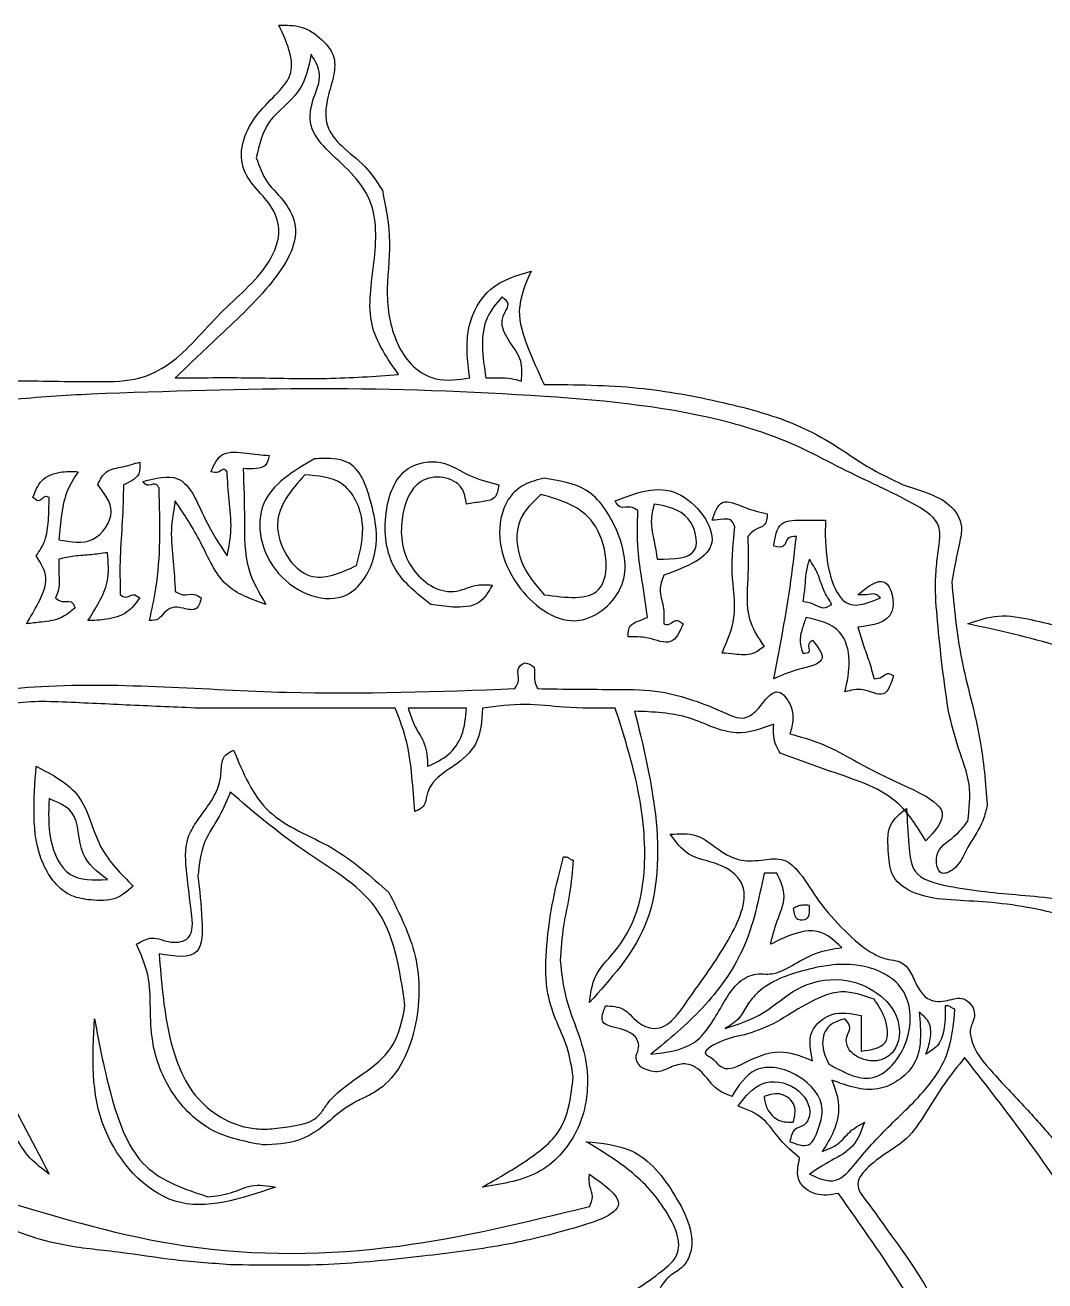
# Model space of a CAD drawing. Extents: x 2 to 213, y 30 to 257.
# Drawn here: x 88.6 to 161.8, y 167.2 to 257.3 of the extents above; entities that cross this region are included whole.
import ezdxf

# ---------------------------------------------------------------- set-up
doc = ezdxf.new("R2010")
doc.units = 0
doc.layers.add('logo_fulldesign_outline', color=7, linetype='CONTINUOUS')

msp = doc.modelspace()

# ---------------------------------------------------------------- linework, layer by layer
at = {"layer": 'logo_fulldesign_outline', "color": 7}
for p, q in [((115.1509, 208.328648), (100.749453, 208.328648)), ((120.261239, 208.328648), (116.080117, 208.328648)), ((142.560322, 196.48237), (141.631458, 196.48237)), ((148.599878, 186.261692), (148.599878, 183.706876))]:
    msp.add_line(p, q, dxfattribs=at)
for points, knots in [([(68.926639, 225.517498), (69.167263, 226.161704), (69.63013, 227.400912), (71.64868, 228.340042), (74.343898, 229.168447), (78.139071, 230.325136), (82.788925, 231.262867), (87.035706, 231.863467), (90.721606, 231.771191), (93.728771, 231.74289), (96.638973, 231.771362), (99.050071, 232.973631), (100.836409, 234.754588), (102.535109, 236.662766), (104.450002, 238.375137), (106.151256, 240.20116), (107.07913, 242.479153), (106.280119, 244.472744), (105.041981, 245.646079), (103.618494, 247.794721), (104.891888, 251.213412), (108.490809, 253.636541), (107.342199, 256.136293), (106.788867, 257.340523)], [0, 0, 0, 0, 1.980376, 3.809494, 6.318944, 10.567552, 15.639867, 20.564087, 23.383092, 26.673917, 29.635415, 31.961156, 34.534995, 37.16201, 39.630646, 42.218566, 44.683532, 46.450247, 48.259798, 49.837792, 53.857361, 57.623575, 61.124393, 61.124393, 61.124393, 61.124393]), ([(106.788867, 257.340523), (107.337133, 257.340206), (108.480297, 257.339545), (109.882736, 256.406485), (110.935195, 255.092764), (110.709755, 253.44888), (110.192615, 251.935037), (110.043494, 250.061279), (111.363672, 248.493015), (113.033401, 247.318658), (113.83107, 246.093949), (114.221895, 245.493893)], [0, 0, 0, 0, 1.61047, 3.357921, 4.884316, 6.352176, 8.021276, 9.815643, 11.613993, 13.823905, 15.946803, 15.946803, 15.946803, 15.946803]), ([(109.111556, 255.249962), (108.911763, 254.2982), (108.499382, 252.33373), (105.837969, 250.683223), (105.382239, 248.747949), (105.162914, 247.816582)], [0, 0, 0, 0, 2.812757, 5.805632, 8.582248, 8.582248, 8.582248, 8.582248]), ([(115.383239, 232.25379), (114.584255, 233.409869), (112.900863, 235.845628), (113.722371, 240.299787), (113.915969, 244.248625), (111.995417, 246.853952), (110.268655, 248.254588), (108.835621, 250.064188), (109.177307, 252.047949), (110.003555, 253.755044), (109.397134, 254.771357), (109.111556, 255.249962)], [0, 0, 0, 0, 4.048154, 8.529116, 13.028886, 15.364432, 17.861144, 19.850151, 21.807825, 23.572732, 25.143651, 25.143651, 25.143651, 25.143651]), ([(105.162914, 247.816582), (105.383478, 247.20787), (105.833475, 245.965964), (107.300737, 244.721313), (108.524593, 242.108371), (106.148747, 238.38444), (102.802265, 235.333899), (100.439666, 233.063289), (99.355839, 232.021662)], [0, 0, 0, 0, 1.906808, 3.890305, 5.669416, 10.040368, 15.323916, 19.802001, 19.802001, 19.802001, 19.802001]), ([(114.221895, 245.493893), (114.468767, 244.249727), (114.964146, 241.753151), (114.351312, 238.005659), (114.956728, 234.83465), (116.349107, 232.749054), (118.225157, 231.675795), (119.671279, 231.896286), (120.493578, 232.021662)], [0, 0, 0, 0, 3.772585, 7.57017, 11.277496, 13.123291, 14.961762, 17.385163, 17.385163, 17.385163, 17.385163]), ([(120.493578, 232.021662), (120.336226, 233.266663), (120.047848, 235.548351), (121.792729, 238.770033), (123.860788, 239.3791), (124.906828, 239.687171)], [0, 0, 0, 0, 3.710534, 6.800223, 9.96253, 9.96253, 9.96253, 9.96253]), ([(124.906828, 239.687171), (124.492581, 238.7455), (123.710262, 236.967125), (124.656759, 234.12126), (125.428611, 232.442967), (125.836045, 231.557054)], [0, 0, 0, 0, 2.973207, 5.614997, 8.568631, 8.568631, 8.568631, 8.568631]), ([(122.816267, 237.828737), (122.415651, 237.37209), (121.54536, 236.380079), (121.321405, 234.22352), (121.540153, 232.779363), (121.654923, 232.021662)], [0, 0, 0, 0, 1.785448, 3.878672, 6.18915, 6.18915, 6.18915, 6.18915]), ([(124.210092, 231.789182), (124.24594, 232.281889), (124.321429, 233.319439), (123.385809, 234.5362), (122.681832, 235.726858), (122.940227, 236.666662), (123.441786, 237.339711), (123.026919, 237.664051), (122.816267, 237.828737)], [0, 0, 0, 0, 1.428575, 3.008309, 4.497598, 5.245072, 5.908086, 6.591999, 6.591999, 6.591999, 6.591999]), ([(99.355839, 232.021662), (101.159459, 232.036366), (104.783918, 232.065915), (110.130917, 231.897543), (113.666052, 232.137319), (115.383239, 232.25379)], [0, 0, 0, 0, 5.411304, 10.874276, 16.034462, 16.034462, 16.034462, 16.034462]), ([(121.654923, 232.021662), (121.968052, 232.027848), (122.572589, 232.039789), (123.439429, 232.020418), (123.96514, 231.862679), (124.210092, 231.789182)], [0, 0, 0, 0, 0.940983, 1.816689, 2.580712, 2.580712, 2.580712, 2.580712]), ([(93.316284, 230.860318), (91.399978, 230.74541), (87.608808, 230.518079), (82.094416, 229.850979), (78.539165, 229.121584), (76.824276, 228.769757)], [0, 0, 0, 0, 5.758891, 11.393244, 16.643459, 16.643459, 16.643459, 16.643459]), ([(154.87142, 208.096626), (154.714511, 209.172132), (154.400683, 211.323224), (154.104008, 214.422431), (153.875938, 216.928273), (154.03291, 218.834983), (154.228565, 220.116606), (154.319386, 221.77104), (152.258569, 223.102317), (149.908029, 224.22196), (147.123239, 225.525579), (144.537342, 226.932959), (141.888745, 228.018994), (135.802582, 229.856247), (124.990612, 230.904043), (109.638, 231.420064), (98.780686, 231.047717), (93.316284, 230.860318)], [0, 0, 0, 0, 3.259828, 6.519903, 9.34273, 10.795022, 12.219573, 13.306686, 15.472557, 18.635023, 21.505997, 24.587623, 27.48983, 30.067973, 43.639548, 59.817453, 76.209814, 76.209814, 76.209814, 76.209814]), ([(125.836045, 231.557054), (128.097746, 231.537492), (132.419133, 231.500115), (138.562428, 230.363443), (143.313012, 229.076273), (146.691641, 227.278246), (148.997382, 225.595705), (150.751685, 224.766288), (151.619162, 224.356154)], [0, 0, 0, 0, 6.770281, 12.935845, 18.705048, 21.433785, 24.36979, 27.241734, 27.241734, 27.241734, 27.241734]), ([(101.910938, 225.285476), (102.137921, 225.787356), (102.626145, 226.866864), (104.493097, 226.594224), (105.568681, 226.495069), (106.092061, 226.446821)], [0, 0, 0, 0, 1.493896, 3.21327, 4.842895, 4.842895, 4.842895, 4.842895]), ([(106.092061, 226.446821), (106.044427, 226.188755), (105.94918, 225.672739), (105.072785, 225.464741), (104.535858, 225.498565), (104.233627, 225.517604)], [0, 0, 0, 0, 0.722329, 1.444336, 2.374102, 2.374102, 2.374102, 2.374102]), ([(109.343719, 226.214622), (109.574086, 226.226786), (110.099689, 226.254539), (110.880778, 226.220864), (112.529116, 225.825902), (113.592791, 222.819779), (114.150391, 219.399889), (111.544745, 215.205698), (105.907296, 217.354544), (104.692251, 223.467737), (107.821444, 225.315656), (109.343719, 226.214622)], [0, 0, 0, 0, 0.69122, 1.577082, 2.353014, 5.612649, 9.72264, 12.993647, 18.125703, 23.249354, 28.103121, 28.103121, 28.103121, 28.103121]), ([(89.135126, 223.427078), (89.295786, 223.875451), (89.626109, 224.797324), (91.042013, 225.341907), (91.95433, 225.303425), (92.387385, 225.285159)], [0, 0, 0, 0, 1.369853, 2.816471, 4.123611, 4.123611, 4.123611, 4.123611]), ([(93.780857, 224.356295), (93.957107, 224.708111), (94.328148, 225.448754), (95.625293, 225.619566), (96.405737, 225.860392), (96.800635, 225.982248)], [0, 0, 0, 0, 1.112645, 2.342341, 3.601862, 3.601862, 3.601862, 3.601862]), ([(96.800635, 225.982248), (96.824878, 225.678164), (96.867696, 225.141111), (96.259748, 224.621754), (95.849803, 224.446362), (95.63929, 224.356295)], [0, 0, 0, 0, 0.857542, 1.514534, 2.20803, 2.20803, 2.20803, 2.20803]), ([(103.072283, 225.285476), (103.011806, 225.358015), (102.839479, 225.56471), (102.435111, 225.150103), (102.095605, 225.237784), (101.910938, 225.285476)], [0, 0, 0, 0, 0.24928, 0.710314, 1.260157, 1.260157, 1.260157, 1.260157]), ([(104.233627, 225.517604), (104.27293, 224.289206), (104.349335, 221.901213), (104.284918, 218.449289), (105.372444, 216.593259), (105.85958, 215.761887)], [0, 0, 0, 0, 3.709541, 7.211311, 10.052522, 10.052522, 10.052522, 10.052522]), ([(117.706211, 215.761958), (116.733041, 216.527875), (114.641935, 218.173648), (114.157442, 222.140889), (115.398429, 225.720916), (118.517875, 226.259476), (120.438769, 224.892237), (121.889858, 224.529747), (122.584069, 224.35633)], [0, 0, 0, 0, 3.584199, 7.701583, 11.235624, 13.613095, 15.941914, 18.077911, 18.077911, 18.077911, 18.077911]), ([(92.387385, 225.285159), (92.10264, 224.856618), (91.496946, 223.945047), (91.16453, 222.230486), (91.052292, 221.033607), (90.99356, 220.407301)], [0, 0, 0, 0, 1.529805, 3.254119, 5.14687, 5.14687, 5.14687, 5.14687]), ([(97.03308, 224.588387), (97.934888, 224.82016), (100.112513, 225.379829), (101.368405, 221.830479), (102.529673, 220.068988), (103.072283, 219.245921)], [0, 0, 0, 0, 2.482089, 5.993576, 9.073414, 9.073414, 9.073414, 9.073414]), ([(98.194424, 224.124132), (98.111422, 224.240409), (97.896516, 224.541466), (97.330988, 224.171053), (97.116082, 224.472111), (97.03308, 224.588387)], [0, 0, 0, 0, 0.383281, 0.992371, 1.375652, 1.375652, 1.375652, 1.375652]), ([(103.072283, 219.245921), (103.200686, 219.883587), (103.469485, 221.21847), (103.191754, 223.243713), (103.111422, 224.616589), (103.072283, 225.285476)], [0, 0, 0, 0, 1.937814, 4.056594, 6.069733, 6.069733, 6.069733, 6.069733]), ([(108.646983, 225.053278), (107.687512, 223.969657), (105.687762, 221.71115), (108.555294, 216.823153), (111.202531, 218.022939), (112.363497, 218.549114)], [0, 0, 0, 0, 4.033078, 8.405834, 11.821508, 11.821508, 11.821508, 11.821508]), ([(112.363497, 218.549114), (112.634371, 219.565931), (113.178392, 221.608101), (111.683395, 224.853904), (109.606249, 224.990292), (108.646983, 225.053278)], [0, 0, 0, 0, 3.13464, 6.295595, 9.008045, 9.008045, 9.008045, 9.008045]), ([(120.26138, 222.962505), (120.196668, 223.376582), (120.048899, 224.322112), (118.567775, 225.04829), (116.357325, 224.664874), (115.332467, 221.659688), (115.821198, 218.35653), (118.288421, 216.48541), (120.010324, 216.798486), (120.960391, 217.218998), (121.698699, 217.178519), (122.119813, 217.15543)], [0, 0, 0, 0, 1.199899, 2.739933, 4.328472, 7.393491, 10.831848, 14.1488, 15.046054, 15.982121, 17.224869, 17.224869, 17.224869, 17.224869]), ([(125.835904, 224.820868), (126.905325, 224.653709), (129.211734, 224.293198), (131.303021, 221.094273), (132.206726, 217.003443), (128.109171, 213.486144), (123.40997, 216.785126), (122.181237, 220.945146), (123.289877, 223.504183), (124.383687, 224.461822), (125.333137, 224.696564), (125.835904, 224.820868)], [0, 0, 0, 0, 3.114873, 6.71781, 10.691296, 14.656457, 19.435194, 24.971915, 26.251513, 27.616441, 29.152745, 29.152745, 29.152745, 29.152745]), ([(90.296824, 223.427078), (90.202579, 223.476498), (89.939239, 223.614587), (89.623841, 223.035615), (89.298142, 223.296502), (89.135126, 223.427078)], [0, 0, 0, 0, 0.28662, 0.800879, 1.316185, 1.316185, 1.316185, 1.316185]), ([(90.99356, 220.407301), (91.842284, 220.242765), (93.519879, 219.917542), (95.28411, 222.424714), (94.267373, 223.731154), (93.780857, 224.356295)], [0, 0, 0, 0, 2.42769, 4.79859, 6.974065, 6.974065, 6.974065, 6.974065]), ([(95.63929, 224.356295), (95.615589, 223.484685), (95.568629, 221.757777), (95.3469, 219.12982), (95.386454, 217.366242), (95.40681, 216.458659)], [0, 0, 0, 0, 2.61563, 5.182312, 7.903676, 7.903676, 7.903676, 7.903676]), ([(97.497688, 214.60019), (97.6694, 215.370972), (98.08959, 217.257131), (98.295591, 220.457899), (98.229265, 222.861513), (98.194424, 224.124132)], [0, 0, 0, 0, 2.366736, 5.791577, 9.581482, 9.581482, 9.581482, 9.581482]), ([(122.584069, 224.35633), (122.535691, 223.993159), (122.438547, 223.263911), (121.264144, 223.129655), (120.605863, 223.019927), (120.26138, 222.962505)], [0, 0, 0, 0, 0.980047, 1.967936, 3.052429, 3.052429, 3.052429, 3.052429]), ([(125.603776, 223.659524), (125.006297, 223.090293), (123.667726, 221.815008), (123.93936, 218.688113), (125.20861, 217.196041), (125.835904, 216.458624)], [0, 0, 0, 0, 2.381956, 5.33645, 8.223467, 8.223467, 8.223467, 8.223467]), ([(125.835904, 216.458624), (127.414116, 216.251281), (130.918247, 215.790915), (130.081787, 222.391623), (127.039684, 223.252962), (125.603776, 223.659524)], [0, 0, 0, 0, 3.927447, 8.72018, 13.004789, 13.004789, 13.004789, 13.004789]), ([(130.946207, 223.194809), (132.454247, 223.780253), (135.41384, 224.929211), (139.34787, 219.692143), (136.050632, 218.458569), (134.430241, 217.852343)], [0, 0, 0, 0, 4.4808, 8.793763, 12.961518, 12.961518, 12.961518, 12.961518]), ([(151.619162, 224.356154), (152.208648, 224.165962), (153.359398, 223.794685), (155.033328, 223.057016), (155.977877, 221.547208), (155.610848, 219.969161), (155.345821, 218.672793), (155.170579, 217.743279), (155.103548, 217.387734)], [0, 0, 0, 0, 1.861301, 3.633486, 5.420248, 6.599434, 8.348923, 9.43264, 9.43264, 9.43264, 9.43264]), ([(89.367607, 219.245956), (89.600177, 219.598709), (90.105414, 220.36503), (90.266795, 221.848101), (90.286437, 222.880928), (90.296824, 223.427078)], [0, 0, 0, 0, 1.251429, 2.718607, 4.365084, 4.365084, 4.365084, 4.365084]), ([(99.355769, 223.194915), (99.229032, 222.505891), (98.963769, 221.063758), (99.217344, 218.883268), (99.31052, 217.407692), (99.355769, 216.691104)], [0, 0, 0, 0, 2.090209, 4.374825, 6.531809, 6.531809, 6.531809, 6.531809]), ([(105.85958, 215.761887), (104.815318, 216.13235), (102.604404, 216.916694), (101.267737, 220.299492), (99.988906, 222.236113), (99.355769, 223.194915)], [0, 0, 0, 0, 3.17788, 6.728217, 10.209512, 10.209512, 10.209512, 10.209512]), ([(132.57216, 222.498073), (132.408509, 222.612331), (132.028646, 222.877543), (131.273873, 222.579481), (131.042957, 223.013122), (130.946207, 223.194809)], [0, 0, 0, 0, 0.578658, 1.343164, 1.894458, 1.894458, 1.894458, 1.894458]), ([(133.733858, 222.962682), (133.637342, 222.550486), (133.431829, 221.672784), (133.746502, 220.349366), (133.894367, 219.449526), (133.965985, 219.013687)], [0, 0, 0, 0, 1.253551, 2.669232, 3.998986, 3.998986, 3.998986, 3.998986]), ([(133.965985, 219.013687), (135.143416, 219.01418), (137.265757, 219.015069), (136.374677, 222.496533), (134.664618, 222.798387), (133.733858, 222.962682)], [0, 0, 0, 0, 2.789482, 5.028094, 7.7018, 7.7018, 7.7018, 7.7018]), ([(137.914874, 221.801055), (138.099613, 222.364601), (138.484649, 223.539145), (140.316367, 222.62183), (141.336999, 222.386872), (141.863516, 222.265663)], [0, 0, 0, 0, 1.480753, 3.086193, 4.796908, 4.796908, 4.796908, 4.796908]), ([(133.268896, 214.832565), (133.137319, 215.732326), (132.901583, 217.344347), (132.488471, 219.889326), (132.541896, 221.554687), (132.57216, 222.498073)], [0, 0, 0, 0, 2.729626, 4.890427, 7.71389, 7.71389, 7.71389, 7.71389]), ([(139.540827, 221.336447), (139.450917, 221.550751), (139.290627, 221.932806), (138.583253, 221.864872), (138.171387, 221.825547), (137.914874, 221.801055)], [0, 0, 0, 0, 0.617857, 1.101499, 1.900063, 1.900063, 1.900063, 1.900063]), ([(141.863516, 222.265663), (141.84281, 221.959603), (141.803376, 221.376691), (140.948977, 221.186836), (140.627415, 220.819489), (140.470043, 220.639711)], [0, 0, 0, 0, 0.821569, 1.564733, 2.277034, 2.277034, 2.277034, 2.277034]), ([(142.328194, 219.942692), (142.423049, 220.586491), (142.611592, 221.866178), (144.553949, 221.798297), (145.568175, 221.800222), (146.044356, 221.801126)], [0, 0, 0, 0, 1.69714, 3.373422, 4.856963, 4.856963, 4.856963, 4.856963]), ([(146.044356, 221.801126), (146.02237, 220.831516), (145.976427, 218.805323), (147.201554, 215.107353), (149.193182, 215.905406), (149.993703, 216.226178)], [0, 0, 0, 0, 3.075671, 6.427232, 8.679753, 8.679753, 8.679753, 8.679753]), ([(138.61161, 212.277466), (138.976433, 213.115155), (139.781199, 214.96302), (139.187536, 218.087765), (139.422528, 220.24863), (139.540827, 221.336447)], [0, 0, 0, 0, 2.684796, 5.922413, 9.20459, 9.20459, 9.20459, 9.20459]), ([(140.470043, 220.639711), (140.486906, 219.638677), (140.519891, 217.680599), (140.246174, 214.845896), (141.211154, 213.380314), (141.631388, 212.742074)], [0, 0, 0, 0, 3.029371, 5.925622, 8.159883, 8.159883, 8.159883, 8.159883]), ([(142.328194, 210.419103), (142.522082, 211.419244), (142.946687, 213.609502), (143.529877, 217.012061), (143.812435, 219.428072), (143.954147, 220.639781)], [0, 0, 0, 0, 3.05638, 6.693318, 10.352629, 10.352629, 10.352629, 10.352629]), ([(143.954147, 220.639781), (143.71016, 220.638027), (143.248105, 220.634706), (143.139341, 219.78087), (142.620209, 219.884436), (142.328194, 219.942692)], [0, 0, 0, 0, 0.640423, 1.21281, 1.948752, 1.948752, 1.948752, 1.948752]), ([(88.670871, 214.368098), (88.95316, 214.848579), (89.550571, 215.865425), (90.373986, 217.645756), (89.69157, 218.730836), (89.367607, 219.245956)], [0, 0, 0, 0, 1.703889, 3.605951, 5.325004, 5.325004, 5.325004, 5.325004]), ([(90.99356, 219.013828), (90.985672, 218.679194), (90.969853, 218.008123), (91.084456, 217.050867), (90.860531, 216.479179), (90.761432, 216.226178)], [0, 0, 0, 0, 1.007298, 2.020025, 2.824014, 2.824014, 2.824014, 2.824014]), ([(94.477946, 219.478084), (94.089565, 219.422028), (93.300736, 219.308174), (92.125662, 219.258557), (91.361579, 219.093384), (90.99356, 219.013828)], [0, 0, 0, 0, 1.176909, 2.390389, 3.517947, 3.517947, 3.517947, 3.517947]), ([(93.084121, 214.600226), (93.354442, 215.027911), (93.910249, 215.907275), (94.655165, 217.525753), (94.541834, 218.774261), (94.477946, 219.478084)], [0, 0, 0, 0, 1.523252, 3.131962, 5.21068, 5.21068, 5.21068, 5.21068]), ([(144.883011, 219.013828), (144.79421, 218.705345), (144.606928, 218.054745), (144.57147, 217.029079), (144.469229, 216.336134), (144.418756, 215.994051)], [0, 0, 0, 0, 0.959489, 2.023582, 3.061057, 3.061057, 3.061057, 3.061057]), ([(146.509317, 215.761923), (146.295069, 216.099153), (145.854448, 216.792702), (145.537836, 217.982866), (145.097257, 218.676518), (144.883011, 219.013828)], [0, 0, 0, 0, 1.192595, 2.452691, 3.64549, 3.64549, 3.64549, 3.64549]), ([(134.430241, 217.852343), (134.301742, 217.504433), (134.030212, 216.769269), (134.476733, 215.610947), (134.445983, 214.789048), (134.430241, 214.368309)], [0, 0, 0, 0, 1.078072, 2.27806, 3.536615, 3.536615, 3.536615, 3.536615]), ([(148.367397, 216.458659), (149.084711, 217.038682), (150.532532, 218.209397), (151.35939, 214.519443), (149.433634, 214.272399), (148.367397, 214.135617)], [0, 0, 0, 0, 2.119873, 4.278736, 6.956812, 6.956812, 6.956812, 6.956812]), ([(155.103548, 217.387734), (155.279743, 215.545582), (155.645709, 211.719354), (157.247383, 206.506507), (157.532724, 202.939693), (157.65907, 201.360334)], [0, 0, 0, 0, 5.540511, 11.507876, 16.24992, 16.24992, 16.24992, 16.24992]), ([(95.40681, 216.458659), (95.526597, 216.371356), (95.814804, 216.161303), (96.31473, 216.594913), (96.642168, 216.346433), (96.800635, 216.226178)], [0, 0, 0, 0, 0.406081, 0.977032, 1.512492, 1.512492, 1.512492, 1.512492]), ([(99.355769, 216.691104), (99.532334, 216.589167), (99.946962, 216.349789), (100.650447, 216.604758), (101.047169, 216.338155), (101.213849, 216.226143)], [0, 0, 0, 0, 0.591076, 1.388026, 1.965465, 1.965465, 1.965465, 1.965465]), ([(122.119813, 217.15543), (121.844863, 216.669101), (121.241964, 215.6027), (119.3503, 215.51583), (118.223244, 215.684556), (117.706211, 215.761958)], [0, 0, 0, 0, 1.581098, 3.46696, 5.065349, 5.065349, 5.065349, 5.065349]), ([(149.993703, 216.226178), (149.880094, 216.334226), (149.598852, 216.601701), (148.985486, 216.410662), (148.568911, 216.44301), (148.367397, 216.458659)], [0, 0, 0, 0, 0.443676, 1.098336, 1.711757, 1.711757, 1.711757, 1.711757]), ([(92.154904, 215.529442), (91.842843, 215.25915), (91.151254, 214.660132), (89.857754, 214.517049), (89.021878, 214.412148), (88.670871, 214.368098)], [0, 0, 0, 0, 1.213153, 2.688578, 3.756667, 3.756667, 3.756667, 3.756667]), ([(90.761432, 216.226178), (90.899471, 216.115311), (91.217495, 215.859888), (91.901629, 216.105869), (92.07883, 215.702579), (92.154904, 215.529442)], [0, 0, 0, 0, 0.511043, 1.177374, 1.678634, 1.678634, 1.678634, 1.678634]), ([(96.800635, 216.226178), (96.523144, 215.852866), (95.926329, 215.049962), (94.478396, 214.654412), (93.521903, 214.617239), (93.084121, 214.600226)], [0, 0, 0, 0, 1.362094, 2.929535, 4.252429, 4.252429, 4.252429, 4.252429]), ([(101.213849, 216.226143), (101.123033, 215.895728), (100.942876, 215.240272), (99.940049, 215.495715), (99.152224, 215.648125), (98.557013, 215.192619), (98.171267, 214.638744), (97.729433, 214.613455), (97.497688, 214.60019)], [0, 0, 0, 0, 0.876863, 1.739462, 2.570035, 3.246816, 3.841422, 4.49732, 4.49732, 4.49732, 4.49732]), ([(144.418756, 215.994051), (144.66189, 215.948933), (145.159193, 215.85665), (145.839367, 215.388067), (146.296981, 215.643432), (146.509317, 215.761923)], [0, 0, 0, 0, 0.748028, 1.529999, 2.206943, 2.206943, 2.206943, 2.206943]), ([(131.875424, 213.439093), (131.875815, 213.73133), (131.876539, 214.272164), (132.627981, 214.586691), (133.051067, 214.748999), (133.268896, 214.832565)], [0, 0, 0, 0, 0.794515, 1.470379, 2.187648, 2.187648, 2.187648, 2.187648]), ([(134.430241, 214.368309), (134.535317, 214.335544), (134.843842, 214.239336), (135.258259, 214.782964), (135.635966, 214.506331), (135.824419, 214.368309)], [0, 0, 0, 0, 0.312338, 0.917087, 1.51927, 1.51927, 1.51927, 1.51927]), ([(144.650883, 214.832706), (144.554749, 214.566855), (144.349848, 214.000217), (144.135979, 213.113747), (144.329828, 212.540509), (144.418756, 212.277537)], [0, 0, 0, 0, 0.853199, 1.818523, 2.636702, 2.636702, 2.636702, 2.636702]), ([(147.438533, 209.489887), (147.604751, 210.219021), (147.929743, 211.644636), (147.265461, 214.220092), (145.578362, 214.615392), (144.650883, 214.832706)], [0, 0, 0, 0, 2.257142, 4.413202, 7.045698, 7.045698, 7.045698, 7.045698]), ([(156.265139, 214.368062), (156.990117, 214.617985), (158.494072, 215.136447), (160.809945, 214.685695), (163.940387, 213.945512), (167.845017, 212.421747), (172.546147, 210.027259), (176.078339, 209.516458), (177.867486, 209.257724)], [0, 0, 0, 0, 2.262213, 4.692926, 6.883493, 11.962984, 17.207123, 22.589968, 22.589968, 22.589968, 22.589968]), ([(135.824419, 214.368309), (135.578485, 213.80763), (135.080194, 212.671625), (133.345113, 213.46445), (132.350098, 213.447283), (131.875424, 213.439093)], [0, 0, 0, 0, 1.56238, 3.165571, 4.628057, 4.628057, 4.628057, 4.628057]), ([(148.367397, 214.135617), (148.487759, 213.718207), (148.725992, 212.892026), (149.196586, 211.679999), (149.416872, 210.843774), (149.528742, 210.419103)], [0, 0, 0, 0, 1.302746, 2.578531, 3.89497, 3.89497, 3.89497, 3.89497]), ([(174.848061, 208.32886), (172.818176, 209.016884), (168.778602, 210.386088), (162.767435, 212.96967), (158.476213, 213.892546), (156.265139, 214.368062)], [0, 0, 0, 0, 6.430774, 12.797561, 19.56508, 19.56508, 19.56508, 19.56508]), ([(141.631388, 212.742074), (141.37081, 212.544115), (140.753779, 212.07536), (139.63539, 212.18042), (138.909259, 212.249251), (138.61161, 212.277466)], [0, 0, 0, 0, 0.953708, 2.258316, 3.164573, 3.164573, 3.164573, 3.164573]), ([(145.115844, 213.206753), (145.503999, 212.699187), (146.37145, 211.564872), (143.90301, 211.13121), (142.855008, 210.65732), (142.328194, 210.419103)], [0, 0, 0, 0, 1.509902, 3.37434, 5.258897, 5.258897, 5.258897, 5.258897]), ([(144.418756, 212.277537), (144.613671, 212.275093), (145.040538, 212.26974), (144.737391, 212.920529), (145.005248, 213.123109), (145.115844, 213.206753)], [0, 0, 0, 0, 0.459313, 1.005902, 1.390299, 1.390299, 1.390299, 1.390299]), ([(123.745272, 209.722473), (123.862761, 209.911627), (124.136145, 210.351765), (123.796463, 211.174354), (124.253817, 211.46198), (124.442361, 211.580554)], [0, 0, 0, 0, 0.647913, 1.507617, 2.110612, 2.110612, 2.110612, 2.110612]), ([(124.442361, 211.580554), (124.703142, 211.51489), (125.284998, 211.36838), (125.047599, 210.426225), (125.269162, 209.944941), (125.371578, 209.722473)], [0, 0, 0, 0, 0.698865, 1.559313, 2.298921, 2.298921, 2.298921, 2.298921]), ([(74.501728, 207.631912), (79.566924, 208.611364), (90.427034, 210.711373), (106.95511, 209.086038), (118.284284, 209.515473), (123.745272, 209.722473)], [0, 0, 0, 0, 15.40014, 33.018907, 49.415094, 49.415094, 49.415094, 49.415094]), ([(150.922919, 210.651584), (150.741232, 210.056771), (150.383102, 208.88431), (148.75912, 209.840667), (147.862817, 209.602587), (147.438533, 209.489887)], [0, 0, 0, 0, 1.50764, 2.971771, 4.287829, 4.287829, 4.287829, 4.287829]), ([(149.528742, 210.419103), (149.725076, 210.439887), (150.079467, 210.477403), (150.481344, 210.914043), (150.778075, 210.737675), (150.922919, 210.651584)], [0, 0, 0, 0, 0.58499, 1.055932, 1.505037, 1.505037, 1.505037, 1.505037]), ([(125.371578, 209.722473), (126.306631, 209.704405), (128.218097, 209.667469), (131.159451, 209.67244), (133.99565, 209.645354), (136.575409, 208.919751), (138.459977, 208.177131), (140.108597, 207.359601), (141.232322, 208.191529), (141.70922, 208.997115), (142.662306, 209.757956), (143.553778, 208.708993), (143.799572, 207.596405), (143.585676, 206.819675), (143.489539, 206.470567)], [0, 0, 0, 0, 2.805095, 5.734268, 8.831936, 11.283106, 13.634858, 15.162276, 16.213051, 17.374732, 18.175018, 19.265857, 20.570968, 21.636449, 21.636449, 21.636449, 21.636449]), ([(100.749453, 208.328648), (99.108137, 208.39876), (95.8305, 208.538772), (91.161631, 208.777898), (87.08493, 208.863739), (84.187886, 206.964748), (82.191855, 205.091011), (80.536077, 203.191673), (80.205085, 201.403006), (80.09642, 200.0811), (80.082692, 199.209503), (80.076322, 198.805059)], [0, 0, 0, 0, 4.916241, 9.817524, 14.200367, 16.631435, 19.942638, 22.52841, 23.905812, 25.306251, 26.5187, 26.5187, 26.5187, 26.5187]), ([(116.544725, 200.89562), (116.485228, 201.735392), (116.367835, 203.392331), (116.065806, 205.923904), (115.461979, 207.511006), (115.1509, 208.328648)], [0, 0, 0, 0, 2.528238, 4.988427, 7.602668, 7.602668, 7.602668, 7.602668]), ([(116.080117, 208.328648), (116.222767, 207.867123), (116.500983, 206.966994), (117.404838, 205.732827), (117.449602, 204.705896), (117.473942, 204.147526)], [0, 0, 0, 0, 1.444411, 2.817084, 4.452855, 4.452855, 4.452855, 4.452855]), ([(121.422583, 208.328648), (121.368174, 207.405154), (121.268509, 205.71351), (119.392666, 204.132498), (117.851569, 203.220678), (117.381196, 202.06974), (117.310145, 201.232852), (116.803292, 201.009541), (116.544725, 200.89562)], [0, 0, 0, 0, 2.642809, 4.841061, 7.01869, 7.783702, 8.536498, 9.320468, 9.320468, 9.320468, 9.320468]), ([(117.473942, 204.147526), (117.997885, 204.385537), (119.035178, 204.856746), (120.103945, 206.422158), (120.205729, 207.655833), (120.261239, 208.328648)], [0, 0, 0, 0, 1.702458, 3.370491, 5.37149, 5.37149, 5.37149, 5.37149]), ([(130.946525, 208.328648), (129.722926, 208.314744), (127.564462, 208.290218), (124.392849, 208.714455), (122.442222, 208.461089), (121.422583, 208.328648)], [0, 0, 0, 0, 3.668926, 6.472091, 9.542174, 9.542174, 9.542174, 9.542174]), ([(129.088092, 187.190909), (129.177356, 187.861268), (129.361343, 189.242964), (130.958053, 190.796026), (132.73351, 193.519667), (133.306561, 198.022872), (132.550646, 203.275472), (131.472687, 206.671175), (130.946525, 208.328648)], [0, 0, 0, 0, 1.971326, 4.06316, 6.439375, 11.667841, 17.128558, 22.335572, 22.335572, 22.335572, 22.335572]), ([(132.339997, 208.09652), (132.939459, 205.667746), (134.18197, 200.633599), (134.029023, 192.65672), (130.626849, 188.89313), (129.088092, 187.190909)], [0, 0, 0, 0, 7.562442, 15.674756, 22.373674, 22.373674, 22.373674, 22.373674]), ([(142.328194, 207.167304), (141.42318, 206.838434), (139.365341, 206.090643), (136.171718, 207.963983), (133.665955, 208.050656), (132.339997, 208.09652)], [0, 0, 0, 0, 2.76636, 6.2902, 10.25057, 10.25057, 10.25057, 10.25057]), ([(156.264892, 200.198637), (156.36884, 201.094193), (156.577594, 202.89271), (155.520524, 205.445383), (155.089982, 207.203916), (154.87142, 208.096626)], [0, 0, 0, 0, 2.659212, 5.340413, 8.104876, 8.104876, 8.104876, 8.104876]), ([(142.792803, 205.076742), (142.68573, 205.257969), (142.459911, 205.640181), (142.274094, 206.359862), (142.308966, 206.880327), (142.328194, 207.167304)], [0, 0, 0, 0, 0.629826, 1.328323, 2.186829, 2.186829, 2.186829, 2.186829]), ([(143.489539, 206.470567), (144.236873, 206.266127), (145.747897, 205.852772), (147.922736, 204.690182), (150.255507, 203.370977), (152.436821, 202.496499), (155.164986, 200.889825), (153.894447, 199.51006), (153.245256, 198.805059)], [0, 0, 0, 0, 2.314349, 4.67935, 7.406207, 10.166803, 12.398856, 14.730927, 14.730927, 14.730927, 14.730927]), ([(96.568542, 191.372172), (96.932924, 191.583826), (97.737372, 192.051093), (98.94571, 191.368712), (100.729484, 191.701822), (100.468512, 194.117276), (100.182953, 196.27099), (99.963654, 198.647217), (100.868328, 200.19344), (101.691796, 201.257074), (102.433405, 202.455525), (102.687185, 203.657978), (102.6587, 204.842054), (103.260675, 205.162114), (103.536962, 205.309011)], [0, 0, 0, 0, 1.182081, 2.609684, 3.870721, 5.673745, 8.47739, 11.107692, 12.324583, 13.747352, 15.177884, 16.462196, 17.490158, 18.362197, 18.362197, 18.362197, 18.362197]), ([(103.536962, 205.309011), (104.221113, 203.668351), (105.603001, 200.354454), (110.817281, 198.567405), (113.395943, 196.248996), (114.686503, 195.088686)], [0, 0, 0, 0, 5.092287, 10.285685, 15.488995, 15.488995, 15.488995, 15.488995]), ([(153.245256, 198.805059), (152.624146, 199.815539), (151.18072, 202.163841), (147.005742, 203.56057), (144.187208, 204.574917), (142.792803, 205.076742)], [0, 0, 0, 0, 3.465531, 8.053713, 12.546133, 12.546133, 12.546133, 12.546133]), ([(96.336026, 195.553048), (95.925998, 195.198403), (95.059123, 194.44862), (93.396615, 194.513147), (91.326065, 194.832066), (89.499795, 197.220344), (89.097968, 200.607894), (89.277848, 202.969159), (89.367607, 204.14742)], [0, 0, 0, 0, 1.571374, 3.322173, 4.723337, 7.771576, 11.32603, 14.866235, 14.866235, 14.866235, 14.866235]), ([(89.367607, 204.14742), (90.525555, 203.54505), (92.906389, 202.30653), (93.620079, 198.241043), (95.450057, 196.429899), (96.336026, 195.553048)], [0, 0, 0, 0, 3.718429, 7.645385, 11.330902, 11.330902, 11.330902, 11.330902]), ([(103.304481, 202.289234), (103.063577, 201.70959), (102.55343, 200.482118), (101.239297, 198.683305), (101.072887, 197.110831), (100.981792, 196.250031)], [0, 0, 0, 0, 1.882793, 3.987061, 6.532261, 6.532261, 6.532261, 6.532261]), ([(115.847848, 186.95857), (115.480396, 189.534493), (114.780407, 194.441574), (108.317633, 198.010451), (104.976513, 200.862135), (103.304481, 202.289234)], [0, 0, 0, 0, 7.352981, 14.007282, 20.673314, 20.673314, 20.673314, 20.673314]), ([(90.296824, 201.824731), (90.251562, 200.848377), (90.163954, 198.958577), (91.47791, 195.916403), (93.4855, 195.984161), (94.477946, 196.017656)], [0, 0, 0, 0, 2.978729, 5.765536, 8.490033, 8.490033, 8.490033, 8.490033]), ([(94.477946, 196.017656), (93.772516, 196.562838), (92.217311, 197.764758), (92.578427, 200.884053), (90.924663, 201.56588), (90.296824, 201.824731)], [0, 0, 0, 0, 2.554164, 5.630964, 7.513889, 7.513889, 7.513889, 7.513889]), ([(171.131195, 188.584593), (170.116477, 189.575573), (167.891794, 191.748215), (163.126559, 193.616983), (158.718741, 194.386704), (155.069787, 194.528428), (152.702206, 194.767421), (150.721254, 196.004056), (150.56888, 197.997563), (150.388133, 199.938126), (151.407757, 200.766941), (151.851889, 201.12796)], [0, 0, 0, 0, 4.220206, 9.252452, 15.0166, 17.62084, 20.17536, 22.213857, 23.847751, 25.953195, 27.57806, 27.57806, 27.57806, 27.57806]), ([(151.851889, 201.12796), (151.911816, 200.28244), (152.015667, 198.817203), (152.189772, 196.153796), (155.905893, 195.262347), (160.02561, 194.90846), (165.252864, 194.464183), (168.036866, 192.64477), (169.273114, 191.836851)], [0, 0, 0, 0, 2.614439, 4.530675, 7.182242, 12.38446, 17.871747, 22.254647, 22.254647, 22.254647, 22.254647]), ([(157.65907, 201.360334), (157.578466, 201.006284), (157.410636, 200.269101), (156.853508, 199.288905), (156.325601, 198.479799), (155.876886, 197.592807), (155.46823, 196.806136), (154.14605, 196.153845), (153.770283, 198.189441), (155.27573, 198.952504), (155.965236, 199.821135), (156.264892, 200.198637)], [0, 0, 0, 0, 1.083946, 2.256927, 3.348326, 3.991709, 5.218601, 6.109123, 7.392388, 9.277279, 10.726086, 10.726086, 10.726086, 10.726086]), ([(130.249436, 186.958781), (130.704151, 186.932557), (131.64022, 186.878572), (132.439221, 185.746685), (134.479993, 184.838251), (136.831891, 188.429357), (138.97248, 191.134665), (140.915707, 195.518628), (138.353515, 197.306356), (136.178164, 197.53328), (135.300871, 198.720594), (134.895167, 199.269668)], [0, 0, 0, 0, 1.294603, 2.665054, 3.937318, 7.29709, 12.643476, 16.521932, 18.600614, 20.876268, 22.833995, 22.833995, 22.833995, 22.833995]), ([(134.895167, 199.269668), (135.550273, 199.316232), (136.859481, 199.409289), (138.308562, 198.120455), (139.921084, 197.252989), (141.537955, 197.419913), (143.12529, 197.634418), (144.481298, 196.251229), (145.562672, 194.314744), (147.380457, 192.350643), (148.977747, 190.882377), (150.31807, 190.307089), (151.049494, 190.225059), (151.823318, 189.954833), (152.310082, 189.082823), (152.708613, 188.133746), (153.513545, 187.205556), (154.756587, 187.274977), (156.017367, 187.717418), (156.817329, 186.728419), (156.697194, 185.923159), (156.394179, 185.351966), (156.547772, 183.845965), (158.243819, 181.904595), (160.516568, 179.563129), (162.041801, 177.807743), (162.769197, 176.970584)], [0, 0, 0, 0, 1.885905, 3.768918, 5.567254, 7.185753, 8.591523, 10.081839, 12.520624, 15.376605, 18.027887, 18.958884, 19.680926, 20.239703, 21.339027, 22.462998, 23.424517, 24.751824, 25.908305, 27.140685, 27.677432, 28.297896, 29.03764, 32.018911, 35.657126, 38.974127, 38.974127, 38.974127, 38.974127]), ([(80.076322, 198.805059), (80.476376, 195.698004), (81.255731, 189.645069), (86.428146, 182.353839), (89.032473, 177.322365), (90.296647, 174.880023)], [0, 0, 0, 0, 9.246389, 18.013129, 26.282842, 26.282842, 26.282842, 26.282842]), ([(127.926888, 181.848478), (127.813795, 182.562667), (127.584875, 184.008303), (126.600957, 185.977383), (125.878365, 188.427046), (125.979972, 191.36808), (126.42883, 194.549263), (126.968696, 196.634997), (127.229799, 197.64375)], [0, 0, 0, 0, 2.155503, 4.363095, 6.558394, 9.745224, 13.078884, 16.201354, 16.201354, 16.201354, 16.201354]), ([(127.926888, 197.411269), (127.862075, 196.613127), (127.733158, 195.025573), (127.15443, 192.664066), (127.050786, 191.041991), (126.997672, 190.210722)], [0, 0, 0, 0, 2.399061, 4.77188, 7.266103, 7.266103, 7.266103, 7.266103]), ([(127.229799, 197.64375), (127.32883, 197.648392), (127.506166, 197.656704), (127.694096, 197.468657), (127.847159, 197.430924), (127.926888, 197.411269)], [0, 0, 0, 0, 0.282804, 0.506423, 0.749546, 0.749546, 0.749546, 0.749546]), ([(141.631458, 196.48237), (141.250783, 194.595837), (140.532484, 191.036127), (137.365538, 186.671676), (134.782845, 184.534726), (133.501342, 183.474395)], [0, 0, 0, 0, 5.71159, 10.777232, 15.766236, 15.766236, 15.766236, 15.766236]), ([(142.095714, 191.372031), (142.23516, 191.931142), (142.519389, 193.070756), (143.333358, 194.781809), (142.815498, 195.921021), (142.560322, 196.48237)], [0, 0, 0, 0, 1.746099, 3.559009, 5.320112, 5.320112, 5.320112, 5.320112]), ([(100.981792, 196.250031), (101.095764, 195.254738), (101.28907, 193.566623), (101.338928, 190.184445), (99.312457, 190.500643), (98.194495, 190.675084)], [0, 0, 0, 0, 3.193094, 5.415807, 8.150959, 8.150959, 8.150959, 8.150959]), ([(114.686503, 195.088686), (115.445018, 193.596758), (116.996674, 190.544796), (116.911033, 185.441838), (115.31048, 181.811598), (113.360399, 180.553105), (112.372143, 180.125758), (111.174951, 179.406274), (109.970477, 178.229503), (108.061296, 177.059892), (106.508092, 177.002987), (105.627523, 176.970725)], [0, 0, 0, 0, 4.950147, 10.126262, 14.907784, 15.92764, 17.020493, 18.139251, 20.089663, 22.072223, 24.667665, 24.667665, 24.667665, 24.667665]), ([(144.883011, 194.159329), (144.722986, 194.17339), (144.433465, 194.19883), (144.028414, 194.11596), (143.81953, 193.987422), (143.721667, 193.927201)], [0, 0, 0, 0, 0.480654, 0.869608, 1.212467, 1.212467, 1.212467, 1.212467]), ([(143.721667, 193.927201), (143.775701, 193.612038), (143.871721, 193.051989), (144.966866, 193.150997), (144.914343, 193.782567), (144.883011, 194.159329)], [0, 0, 0, 0, 0.823604, 1.463557, 2.409793, 2.409793, 2.409793, 2.409793]), ([(147.206053, 191.139904), (146.685899, 191.627295), (145.663888, 192.584933), (143.644905, 192.144677), (142.584521, 191.61582), (142.095714, 191.372031)], [0, 0, 0, 0, 2.013587, 3.956346, 5.617775, 5.617775, 5.617775, 5.617775]), ([(105.627523, 176.970725), (104.363822, 177.213702), (101.811836, 177.704383), (98.910403, 180.579879), (97.640331, 183.861895), (97.561896, 186.786897), (97.530964, 189.194734), (96.887733, 190.650017), (96.568542, 191.372172)], [0, 0, 0, 0, 3.787784, 7.64926, 11.638775, 14.040851, 16.419898, 18.763342, 18.763342, 18.763342, 18.763342]), ([(133.501342, 183.474395), (134.611306, 183.609404), (136.825475, 183.87872), (138.46856, 186.727382), (139.675386, 188.827736), (141.097153, 189.275018), (141.727113, 189.221761), (142.702866, 189.281656), (143.864338, 189.989204), (145.397679, 190.840479), (146.590203, 191.037933), (147.206053, 191.139904)], [0, 0, 0, 0, 3.161446, 6.306484, 9.322035, 9.962827, 10.647001, 11.207895, 12.86538, 14.602272, 16.457153, 16.457153, 16.457153, 16.457153]), ([(98.194495, 190.675084), (98.344543, 188.752123), (98.625388, 185.152914), (100.392391, 180.022741), (104.021821, 178.039839), (106.560032, 178.126327), (107.949268, 178.350486), (109.189386, 178.613157), (109.86827, 179.305045), (110.244663, 179.912601), (111.24345, 181.052984), (113.083759, 182.136101), (115.310993, 184.122367), (115.664751, 185.991268), (115.847848, 186.95857)], [0, 0, 0, 0, 5.809614, 10.873865, 15.565088, 16.859266, 18.442902, 19.83827, 20.496203, 21.284639, 21.985681, 25.012203, 27.688488, 30.559805, 30.559805, 30.559805, 30.559805]), ([(126.997672, 190.210722), (127.093036, 189.290886), (127.277553, 187.511143), (128.280158, 185.135875), (129.172889, 182.063035), (128.76354, 178.197009), (125.737665, 174.611876), (122.895601, 174.176481), (121.422724, 173.950842)], [0, 0, 0, 0, 2.757277, 5.334914, 7.683013, 12.329804, 16.365474, 20.706762, 20.706762, 20.706762, 20.706762]), ([(146.277189, 182.777659), (147.329348, 182.196183), (149.570866, 180.957408), (152.454876, 184.41442), (152.08665, 188.590437), (148.266196, 190.231458), (144.657565, 189.654327), (141.726703, 188.617481), (140.405713, 187.061435), (139.903262, 185.977384), (139.213128, 185.557517), (138.843808, 185.332829)], [0, 0, 0, 0, 3.221263, 6.862573, 10.808797, 14.032374, 17.943669, 21.771408, 22.89945, 23.997935, 25.262501, 25.262501, 25.262501, 25.262501]), ([(138.843808, 185.332829), (139.799511, 185.647599), (141.686888, 186.269227), (143.934473, 188.44596), (147.043022, 189.130973), (149.779977, 188.103147), (151.510695, 186.14745), (151.357141, 183.822807), (149.903399, 182.889407), (148.616747, 183.070119), (147.62868, 183.727395), (147.450941, 184.699573), (147.96185, 185.386582), (147.61996, 185.806651), (147.438533, 186.029565)], [0, 0, 0, 0, 2.980342, 5.885754, 9.182039, 11.881155, 14.329956, 16.572913, 17.799461, 19.058176, 20.295043, 21.080305, 21.755275, 22.518426, 22.518426, 22.518426, 22.518426]), ([(149.528742, 187.423037), (148.742766, 187.70368), (147.067899, 188.301714), (144.66086, 187.10584), (143.229808, 186.214453), (142.560322, 185.797437)], [0, 0, 0, 0, 2.409688, 5.134901, 7.530614, 7.530614, 7.530614, 7.530614]), ([(132.804606, 182.545179), (132.614376, 182.783579), (132.292032, 183.18755), (132.663906, 183.809033), (132.598929, 184.772174), (131.456923, 185.370928), (129.711978, 185.567106), (130.081547, 186.524055), (130.249436, 186.958781)], [0, 0, 0, 0, 0.813803, 1.378994, 1.971067, 3.508045, 4.889502, 6.039501, 6.039501, 6.039501, 6.039501]), ([(144.883011, 174.880023), (145.543158, 174.58408), (146.838564, 174.003352), (148.268148, 175.747825), (149.889669, 177.685793), (152.422513, 179.965505), (154.996592, 183.018347), (155.230482, 185.574922), (155.335817, 186.726301)], [0, 0, 0, 0, 1.93629, 3.799577, 5.855907, 9.81414, 13.960104, 17.357192, 17.357192, 17.357192, 17.357192]), ([(148.599878, 183.706876), (149.312737, 183.794312), (150.706693, 183.96529), (150.426215, 186.130383), (149.816379, 187.008746), (149.528742, 187.423037)], [0, 0, 0, 0, 1.828367, 3.575265, 5.134774, 5.134774, 5.134774, 5.134774]), ([(154.639433, 186.958781), (154.643346, 186.443247), (154.650453, 185.506786), (154.290612, 184.133202), (153.582319, 183.68682), (153.245256, 183.474395)], [0, 0, 0, 0, 1.559905, 2.833543, 3.989963, 3.989963, 3.989963, 3.989963]), ([(155.335817, 186.726301), (155.256124, 186.745991), (155.10321, 186.783772), (154.915448, 186.971582), (154.738343, 186.963369), (154.639433, 186.958781)], [0, 0, 0, 0, 0.243051, 0.466365, 0.748839, 0.748839, 0.748839, 0.748839]), ([(106.556598, 173.950877), (104.052326, 173.103128), (99.063814, 171.414412), (93.131369, 178.220061), (93.405313, 183.347361), (93.548623, 186.029635)], [0, 0, 0, 0, 7.29257, 14.526806, 22.462999, 22.462999, 22.462999, 22.462999]), ([(93.548623, 186.029635), (93.909615, 184.125916), (94.600981, 180.479943), (96.613261, 174.950968), (100.042968, 173.802009), (101.678387, 173.254141)], [0, 0, 0, 0, 5.906798, 11.312605, 16.239773, 16.239773, 16.239773, 16.239773]), ([(142.560322, 185.797437), (141.833736, 185.458587), (140.415872, 184.797353), (138.950498, 184.717909), (137.06006, 183.614111), (137.88208, 183.2458), (138.182222, 182.888325), (138.984575, 182.162275), (140.763954, 183.22502), (142.873951, 183.93459), (144.419294, 183.297121), (145.115844, 183.009787)], [0, 0, 0, 0, 2.275836, 4.441083, 5.696449, 6.023306, 6.739583, 7.186735, 9.089495, 11.741211, 13.917303, 13.917303, 13.917303, 13.917303]), ([(145.115844, 183.009787), (144.963585, 183.743688), (144.674726, 185.136008), (146.542098, 186.668398), (147.889021, 186.402188), (148.599878, 186.261692)], [0, 0, 0, 0, 2.093738, 3.97213, 6.071388, 6.071388, 6.071388, 6.071388]), ([(147.438533, 186.029565), (146.967269, 185.880522), (146.041146, 185.587626), (145.690406, 184.033085), (146.079202, 183.201255), (146.277189, 182.777659)], [0, 0, 0, 0, 1.38927, 2.730174, 4.121531, 4.121531, 4.121531, 4.121531]), ([(152.781, 186.494173), (152.890421, 185.15476), (153.090271, 182.708428), (149.714553, 180.426697), (147.602825, 181.210461), (146.509317, 181.616315)], [0, 0, 0, 0, 3.767873, 6.881725, 10.225821, 10.225821, 10.225821, 10.225821]), ([(153.245256, 183.474395), (153.372411, 183.836743), (153.620694, 184.544262), (153.643251, 185.761571), (153.064493, 186.253307), (152.781, 186.494173)], [0, 0, 0, 0, 1.163869, 2.272564, 3.337051, 3.337051, 3.337051, 3.337051]), ([(90.296647, 174.880023), (89.81013, 175.243389), (88.771575, 176.019057), (87.740218, 177.767303), (86.595733, 179.5204), (85.38478, 181.266181), (84.314699, 183.057854), (83.653395, 184.271475), (83.328228, 184.86822)], [0, 0, 0, 0, 1.804523, 3.852069, 5.997987, 8.110002, 10.217444, 12.256109, 12.256109, 12.256109, 12.256109]), ([(156.032906, 183.242267), (155.536566, 182.624228), (154.513294, 181.350057), (153.280244, 179.314334), (152.126857, 177.521933), (150.523645, 176.447835), (149.248585, 175.611657), (147.986216, 174.15284), (149.35981, 172.511115), (150.374858, 170.982023), (153.484963, 166.864819), (157.113765, 159.359129), (161.000275, 147.681505), (160.636188, 139.143282), (160.446508, 134.695106)], [0, 0, 0, 0, 2.373343, 4.89297, 7.160956, 8.669037, 10.559309, 11.993775, 13.532831, 16.008694, 17.868585, 28.823877, 41.002341, 54.24716, 54.24716, 54.24716, 54.24716]), ([(172.524914, 130.513984), (172.632837, 137.720528), (172.83376, 151.137214), (166.749692, 169.565039), (159.475521, 178.848652), (156.032906, 183.242267)], [0, 0, 0, 0, 21.52581, 40.075388, 56.742004, 56.742004, 56.742004, 56.742004]), ([(139.308417, 180.45497), (138.922463, 180.608657), (138.089026, 180.940532), (137.368355, 182.106905), (136.207066, 182.94484), (134.989539, 182.627853), (133.954505, 182.036572), (133.195919, 182.372098), (132.804606, 182.545179)], [0, 0, 0, 0, 1.211874, 2.616945, 4.047494, 5.082413, 6.214759, 7.421231, 7.421231, 7.421231, 7.421231]), ([(143.489539, 177.202712), (143.979572, 177.01997), (145.026512, 176.629547), (145.588657, 178.260986), (146.087931, 180.078554), (144.22135, 182.278393), (140.896328, 182.929016), (139.802174, 181.224268), (139.308417, 180.45497)], [0, 0, 0, 0, 1.343766, 2.870911, 4.108894, 7.07161, 10.149557, 12.680809, 12.680809, 12.680809, 12.680809]), ([(121.422724, 173.950842), (122.426623, 174.529909), (124.396638, 175.666252), (127.475749, 177.945618), (127.76921, 180.484382), (127.926888, 181.848478)], [0, 0, 0, 0, 3.516703, 6.901059, 10.831178, 10.831178, 10.831178, 10.831178]), ([(139.773025, 179.757881), (140.283062, 180.425026), (141.31381, 181.773278), (144.012167, 181.39716), (145.208129, 179.524358), (144.57929, 178.327555), (143.688393, 178.160214), (143.56367, 177.559662), (143.489539, 177.202712)], [0, 0, 0, 0, 2.362508, 4.774462, 6.964517, 7.737172, 8.406653, 9.387643, 9.387643, 9.387643, 9.387643]), ([(146.509317, 181.616315), (146.725248, 181.018991), (147.158015, 179.821843), (146.737721, 177.972145), (146.107718, 176.974093), (145.812228, 176.505976)], [0, 0, 0, 0, 1.872453, 3.75274, 5.413684, 5.413684, 5.413684, 5.413684]), ([(143.721667, 178.596537), (143.828606, 179.008013), (144.045862, 179.843965), (142.884963, 180.832205), (142.052603, 180.581711), (141.631458, 180.45497)], [0, 0, 0, 0, 1.192312, 2.422291, 3.681971, 3.681971, 3.681971, 3.681971]), ([(141.631458, 180.45497), (141.682305, 180.158723), (141.801993, 179.461379), (142.617514, 178.616094), (143.377298, 178.602636), (143.721667, 178.596537)], [0, 0, 0, 0, 0.896357, 2.10996, 3.116003, 3.116003, 3.116003, 3.116003]), ([(144.186628, 176.041367), (143.6968, 176.453229), (142.715507, 177.27833), (141.671639, 179.016431), (140.414957, 179.507193), (139.773025, 179.757881)], [0, 0, 0, 0, 1.917207, 3.840826, 5.8495, 5.8495, 5.8495, 5.8495]), ([(148.832006, 178.596537), (148.61219, 177.973803), (148.18035, 176.750413), (146.429796, 175.865341), (145.400541, 175.209695), (144.883011, 174.880023)], [0, 0, 0, 0, 1.904926, 3.742318, 5.600554, 5.600554, 5.600554, 5.600554]), ([(145.812228, 176.505976), (146.220017, 176.656268), (147.013452, 176.948691), (147.753249, 177.9992), (148.469932, 178.396047), (148.832006, 178.596537)], [0, 0, 0, 0, 1.273654, 2.478147, 3.707995, 3.707995, 3.707995, 3.707995]), ([(131.178406, 165.820901), (131.616244, 166.085832), (132.699924, 166.741553), (134.105227, 167.739949), (136.058989, 169.406329), (134.484202, 172.765526), (132.08384, 175.248688), (129.877409, 176.584413), (128.855717, 177.202924)], [0, 0, 0, 0, 1.527739, 3.781255, 5.327894, 8.58484, 12.683142, 16.217427, 16.217427, 16.217427, 16.217427]), ([(128.855717, 177.202924), (130.000252, 177.095345), (132.70258, 176.841343), (135.346324, 173.504794), (136.917203, 170.10865), (135.84169, 168.14231), (134.877265, 167.655942), (133.784893, 166.373484), (133.583814, 163.838936), (133.722702, 160.618402), (133.730072, 158.239162), (133.733928, 156.994049)], [0, 0, 0, 0, 3.320709, 7.840429, 12.185313, 13.15693, 14.204318, 15.350343, 18.047427, 21.439012, 25.162505, 25.162505, 25.162505, 25.162505]), ([(146.973925, 173.486198), (146.415788, 173.391325), (145.360095, 173.211877), (143.834671, 174.347367), (144.065009, 175.456004), (144.186628, 176.041367)], [0, 0, 0, 0, 1.658727, 3.137413, 4.791559, 4.791559, 4.791559, 4.791559]), ([(103.304799, 168.376282), (101.889249, 168.477354), (99.257366, 168.665272), (95.32556, 169.3178), (91.828224, 169.600828), (88.546411, 170.457619), (86.366366, 171.471662), (84.242437, 173.096789), (85.406283, 174.700647), (87.538631, 174.992918), (87.067441, 173.713869), (86.812438, 173.02166)], [0, 0, 0, 0, 4.256139, 7.91329, 11.93115, 14.827713, 17.844917, 19.714336, 21.279765, 22.686354, 24.3455, 24.3455, 24.3455, 24.3455]), ([(129.087915, 174.880094), (130.138871, 174.127551), (132.614324, 172.35499), (126.775146, 170.620166), (122.746603, 169.663787), (116.706637, 168.920589), (110.288313, 168.25306), (105.662038, 168.33469), (103.304799, 168.376282)], [0, 0, 0, 0, 2.97685, 7.011763, 11.923043, 17.683448, 24.466792, 31.513828, 31.513828, 31.513828, 31.513828]), ([(129.087915, 172.557052), (129.199475, 172.784358), (129.430304, 173.254678), (129.050117, 174.025552), (129.074725, 174.581896), (129.087915, 174.880094)], [0, 0, 0, 0, 0.720882, 1.491581, 2.381848, 2.381848, 2.381848, 2.381848]), ([(101.678387, 173.254141), (102.236971, 173.310136), (103.313613, 173.418063), (104.840406, 174.221531), (105.961685, 174.044698), (106.556598, 173.950877)], [0, 0, 0, 0, 1.675545, 3.229526, 4.985875, 4.985875, 4.985875, 4.985875]), ([(158.588075, 150.02577), (157.773728, 153.033486), (156.203527, 158.832872), (151.882498, 166.564462), (148.595181, 171.200013), (146.973925, 173.486198)], [0, 0, 0, 0, 9.314149, 17.95926, 26.371882, 26.371882, 26.371882, 26.371882]), ([(86.812438, 173.02166), (91.186646, 171.711036), (100.487072, 168.92439), (115.068602, 169.102406), (124.567128, 171.443038), (129.087915, 172.557052)], [0, 0, 0, 0, 13.64545, 29.012901, 42.969632, 42.969632, 42.969632, 42.969632])]:
    msp.add_open_spline(points, degree=3, knots=knots, dxfattribs=at)

doc.saveas('drawing.dxf')
